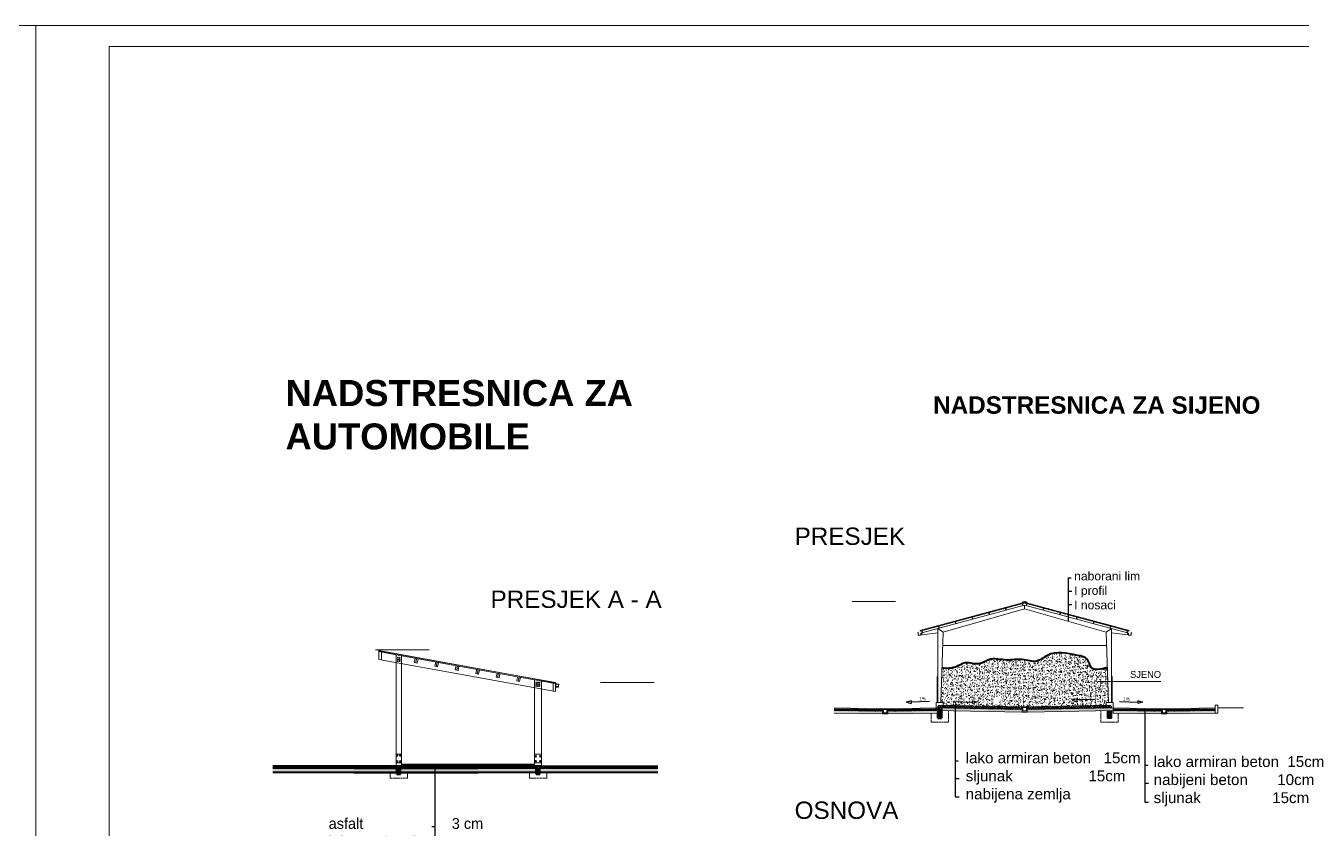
# Model space of a CAD drawing. Header units: millimetres. Extents: x 73 to 57768, y -40361 to 10065.
# Drawn here: x 28013 to 35372, y -4567 to 65 of the extents above; entities that cross this region are included whole.
import ezdxf

# ---------------------------------------------------------------- set-up
doc = ezdxf.new("R2010")
doc.units = ezdxf.units.MM
doc.linetypes.add('ACAD_ISO02W100', pattern=[15, 12, -3])
doc.layers.add('okvir', color=120, linetype='Continuous', lineweight=13)
doc.layers.add('pogled', color=7, linetype='Continuous', lineweight=5, true_color=0x8db1c3)
doc.layers.add('presjek', color=7, linetype='Continuous', lineweight=40, true_color=0xe37da2)
doc.layers.add('srafura', color=9, linetype='Continuous')
doc.layers.add('TEXT', color=7, linetype='Continuous')
pattern_1 = [(50, (-12977.422, 1036.61), (18.218467, -1.5939086), [1.905, -20.955]), (355, (-12977.422, 1036.61), (-3.5242826, 19.105664), [1.524, -16.764]), (100.451, (-12975.903, 1036.477), (14.69425, 17.511669), [1.619, -17.809]), (46.1842, (-12977.422, 1041.69), (27.107904, -4.204233), [2.8575, -31.4325]), (96.6356, (-12975.163, 1041.34), (23.740423, 24.742556), [2.4285, -26.7135]), (351.184, (-12977.422, 1041.69), (23.74046, 24.742512), [2.286, -25.146]), (21, (-12974.882, 1040.42), (15.161488, -10.226552), [1.905, -20.955]), (326, (-12974.882, 1040.42), (6.180203, 18.4187966), [1.524, -16.764]), (71.4514, (-12973.618, 1039.568), (21.341649, 8.192286), [1.619, -17.809]), (37.5, (-12977.4216, 1036.61), (0.3088603, 8.4555039), [0, -16.5608, 0, -17.018, 0, -16.8275]), (7.5, (-12977.422, 1036.61), (6.6819663, 10.0180575), [0, -9.7028, 0, -16.1798, 0, -6.4135]), (327.5, (-12983.086, 1036.61), (13.5590595, -0.5728744), [0, -6.35, 0, -19.812, 0, -26.289]), (317.5, (-12985.626, 1036.61), (14.812918, 2.542649), [0, -8.255, 0, -13.1572, 0, -18.669])]
pattern_2 = [(45, (-12977.422, 1036.61), (-6.735192, 6.735192), []), (135, (-12977.422, 1036.61), (-6.735192, -6.735192), [])]
pattern_3 = [(45, (-12977.422, 1181.655), (-6.735192, 6.735192), []), (135, (-12977.422, 1181.655), (-6.735192, -6.735192), [])]
pattern_4 = [(50, (21741.908, -10186.745), (36.436934, -3.18782), [3.81, -41.91]), (355, (21741.908, -10186.745), (-7.04857, 38.21133), [3.048, -33.528]), (100.451, (21744.944, -10187.01), (29.3885, 35.02334), [3.238, -35.618]), (46.1842, (21741.908, -10176.585), (54.21581, -8.40847), [5.715, -62.865]), (96.6356, (21746.426, -10177.285), (47.48085, 49.48511), [4.857, -53.427]), (351.184, (21741.91, -10176.585), (47.48092, 49.48502), [4.572, -50.292]), (21, (21746.988, -10179.125), (30.322976, -20.453104), [3.81, -41.91]), (326, (21746.988, -10179.125), (12.36041, 36.83759), [3.048, -33.528]), (71.4514, (21749.515, -10180.83), (42.6833, 16.38457), [3.238, -35.618]), (37.5, (21741.908, -10186.745), (0.617721, 16.911008), [0, -33.1216, 0, -34.036, 0, -33.655]), (7.5, (21741.908, -10186.745), (13.363933, 20.036115), [0, -19.4056, 0, -32.3596, 0, -12.827]), (327.5, (21730.58, -10186.745), (27.118119, -1.145749), [0, -12.7, 0, -39.624, 0, -52.578]), (317.5, (21725.5, -10186.745), (29.625836, 5.0853), [0, -16.51, 0, -26.3144, 0, -37.338])]

msp = doc.modelspace()

# ---------------------------------------------------------------- hatches: boundary and pattern name
at = {"layer": 'pogled'}
h = msp.add_hatch(dxfattribs=at)
h.set_pattern_fill('ANSI37', color=256, scale=3, style=0)
h.set_pattern_definition(pattern_3)
h.paths.add_polyline_path([(33767.461, -3263.791), (33766.426, -3259.928), (33168.521, -3420.136), (33169.556, -3423.999)])
h = msp.add_hatch(dxfattribs=at)
h.set_pattern_fill('ANSI37', color=256, scale=3, style=0)
h.set_pattern_definition(pattern_3)
h.paths.add_polyline_path([(33755.903, -3257.703), (33757.802, -3261.223, -0.25249266), (33783.332, -3261.223), (33785.231, -3257.703, 0.25249266)])
h = msp.add_hatch(dxfattribs=at)
h.set_pattern_fill('ANSI37', color=256, scale=3, style=0)
h.set_pattern_definition(pattern_3)
h.paths.add_polyline_path([(33774.708, -3259.928), (33773.673, -3263.791), (34371.578, -3423.999), (34372.613, -3420.136)])
h = msp.add_hatch(dxfattribs=at)
h.set_pattern_fill('AR-CONC', color=256, scale=0.2, style=0)
h.set_pattern_definition(pattern_4)
edge = h.paths.add_edge_path()
edge.add_line((33639.154, -3805.622), (33611.362, -3858.414))
edge.add_line((33611.362, -3858.414), (33755.567, -3861.388))
edge.add_line((33755.567, -3861.388), (33785.567, -3861.388))
edge.add_line((33785.567, -3861.388), (34030.6, -3856.335))
edge.add_line((34030.6, -3856.335), (34030.6, -3555.455))
edge.add_spline(control_points=[(34030.6, -3555.455), (33984.934, -3547.42), (33918.227, -3542.362), (33839.57, -3613.04), (33754.459, -3578.213), (33664.143, -3600.146), (33576.357, -3572.061), (33506.39, -3627.41), (33433.326, -3592.391), (33377.896, -3634.641), (33330.469, -3640.049), (33304.269, -3638.569), (33293.729, -3637.974)], knot_values=[247.16869374, 247.16869374, 247.16869374, 247.16869374, 377.62849994, 447.4071484, 531.87803215, 621.91796526, 725.41728804, 781.14916842, 865.26013978, 927.09510953, 974.19023828, 1005.88869845, 1005.88869845, 1005.88869845, 1005.88869845], degree=3, periodic=0)
edge.add_line((33293.729, -3637.974), (33287.116, -3836.388))
edge.add_line((33287.116, -3836.388), (33300.617, -3836.388))
edge.add_line((33300.617, -3836.388), (33300.617, -3852.007))
edge.add_line((33300.617, -3852.007), (33611.362, -3858.414))
edge.add_line((33611.362, -3858.414), (33583.57, -3805.622))
edge.add_line((33583.57, -3805.622), (33639.154, -3805.622))
h.paths.add_polyline_path([(33496.181, -3834.313), (33468.78, -3841.655), (33468.78, -3826.971)], flags=16)
h.paths.add_polyline_path([(33957.178, -3745.916), (33957.178, -3629.677), (34018.025, -3629.677), (34018.025, -3745.916)], flags=24)
h.paths.add_polyline_path([(33379.252, -3800.174), (33418.642, -3800.174), (33418.642, -3830.174), (33379.252, -3830.174)], flags=24)
h.paths.add_polyline_path([(33614.669, -3753.901), (33743.654, -3753.901), (33743.654, -3799.574), (33614.669, -3799.574)], flags=24)
h = msp.add_hatch(dxfattribs=at)
h.set_pattern_fill('AR-CONC', color=256, scale=0.2, style=0)
h.set_pattern_definition(pattern_4)
edge = h.paths.add_edge_path()
edge.add_line((34030.6, -3856.335), (34240.517, -3852.007))
edge.add_line((34240.517, -3852.007), (34240.517, -3836.388))
edge.add_line((34240.517, -3836.388), (34254.018, -3836.388))
edge.add_line((34254.018, -3836.388), (34247.267, -3633.846))
edge.add_spline(control_points=[(34247.267, -3633.846), (34209.532, -3644.339), (34151.201, -3660.559), (34138.663, -3575.867), (34082.373, -3565.685), (34045.309, -3558.043), (34030.6, -3555.455)], knot_values=[0, 0, 0, 0, 92.44958284, 142.90646335, 205.14768578, 247.16869374, 247.16869374, 247.16869374, 247.16869374], degree=3, periodic=0)
edge.add_line((34030.6, -3555.455), (34030.6, -3856.335))
h.paths.add_polyline_path([(34071.958, -3814.64), (34071.958, -3829.324), (34044.557, -3821.982)], flags=16)
h.paths.add_polyline_path([(34112.543, -3786.185), (34151.932, -3786.185), (34151.932, -3816.185), (34112.543, -3816.185)], flags=24)
at = {"layer": 'presjek'}
for points in [[(33292.164, -3881.379), (33270.164, -3881.379), (33270.164, -3926.379), (33292.164, -3926.379)], [(34248.97, -3881.379), (34270.97, -3881.379), (34270.97, -3926.379), (34248.97, -3926.379)], [(30175.091, -4213.172), (30153.088, -4213.172), (30153.088, -4248.172), (30175.088, -4248.172)], [(30955.675, -4213.172), (30955.675, -4248.172), (30977.675, -4248.172), (30977.678, -4213.174)]]:
    msp.add_hatch(color=256, dxfattribs=at).paths.add_polyline_path(points)
at = {"layer": 'srafura'}
h = msp.add_hatch(dxfattribs=at)
h.set_pattern_fill('ANSI31', color=256, scale=2, style=0)
h.set_pattern_definition([(45, (-14585.321, 1036.61), (-4.4901281, 4.4901281), [])])
h.paths.add_polyline_path([(32951.614, -3876.389), (32672.617, -3871.389), (32672.617, -3881.389), (32951.609, -3886.389)])
h.paths.add_polyline_path([(33260.617, -3881.389), (33260.617, -3871.389), (32981.617, -3876.386), (32981.617, -3886.389)])
h = msp.add_hatch(dxfattribs=at)
h.set_pattern_fill('AR-CONC', color=256, scale=0.1, style=0)
h.set_pattern_definition([(50, (-14585.321, 1036.61), (18.218467, -1.5939086), [1.905, -20.955]), (355, (-14585.321, 1036.61), (-3.5242826, 19.105664), [1.524, -16.764]), (100.451, (-14583.803, 1036.477), (14.69425, 17.511669), [1.619, -17.809]), (46.1842, (-14585.321, 1041.69), (27.107904, -4.204233), [2.8575, -31.4325]), (96.6356, (-14583.062, 1041.34), (23.740423, 24.742556), [2.4285, -26.7135]), (351.184, (-14585.32, 1041.69), (23.74046, 24.742512), [2.286, -25.146]), (21, (-14582.781, 1040.42), (15.161488, -10.226552), [1.905, -20.955]), (326, (-14582.781, 1040.42), (6.180203, 18.4187966), [1.524, -16.764]), (71.4514, (-14581.518, 1039.568), (21.341649, 8.192286), [1.619, -17.809]), (37.5, (-14585.321, 1036.61), (0.3088603, 8.4555039), [0, -16.5608, 0, -17.018, 0, -16.8275]), (7.5, (-14585.321, 1036.61), (6.6819663, 10.0180575), [0, -9.7028, 0, -16.1798, 0, -6.4135]), (327.5, (-14590.9854, 1036.61), (13.5590595, -0.5728744), [0, -6.35, 0, -19.812, 0, -26.289]), (317.5, (-14593.525, 1036.61), (14.812918, 2.542649), [0, -8.255, 0, -13.1572, 0, -18.669])])
h.paths.add_polyline_path([(33260.617, -3896.389), (33260.617, -3881.389), (32981.617, -3886.389), (32981.617, -3901.389)])
h.paths.add_polyline_path([(32951.609, -3886.389), (32672.617, -3881.389), (32672.617, -3896.389), (32951.601, -3901.388)])
h = msp.add_hatch(dxfattribs=at)
h.set_pattern_fill('AR-CONC', color=256, scale=0.1, style=0)
h.set_pattern_definition(pattern_1)
h.paths.add_polyline_path([(33260.617, -3866.388), (33260.848, -3881.392), (33300.617, -3882.126), (33300.617, -3867.126)])
h = msp.add_hatch(dxfattribs=at)
h.set_pattern_fill('ANSI37', color=256, scale=3, style=0)
h.set_pattern_definition(pattern_2)
h.paths.add_polyline_path([(33755.567, -3875.517), (33755.567, -3861.388), (33270.617, -3851.388), (33270.617, -3866.572)])
h = msp.add_hatch(dxfattribs=at)
h.set_pattern_fill('AR-CONC', color=256, scale=0.1, style=0)
h.set_pattern_definition(pattern_1)
h.paths.add_polyline_path([(33300.617, -3867.126), (33300.617, -3882.126), (33755.567, -3890.517), (33755.567, -3875.517)])
h = msp.add_hatch(dxfattribs=at)
h.set_pattern_fill('ANSI37', color=256, scale=3, style=0)
h.set_pattern_definition(pattern_2)
h.paths.add_polyline_path([(34270.517, -3851.388), (33785.567, -3861.388), (33785.567, -3876.388), (34270.517, -3866.59)])
h = msp.add_hatch(dxfattribs=at)
h.set_pattern_fill('AR-CONC', color=256, scale=0.1, style=0)
h.set_pattern_definition(pattern_1)
h.paths.add_polyline_path([(33785.567, -3876.388), (33785.567, -3891.388), (34280.472, -3881.389), (34280.517, -3866.388)])
h = msp.add_hatch(dxfattribs=at)
h.set_pattern_fill('ANSI31', color=256, scale=2, style=0)
h.set_pattern_definition([(45, (-12977.4216, 1036.61), (-4.4901281, 4.4901281), [])])
h.paths.add_polyline_path([(34559.514, -3876.389), (34280.517, -3871.389), (34280.517, -3881.389), (34559.509, -3886.389)])
h.paths.add_polyline_path([(34868.517, -3881.389), (34868.517, -3871.389), (34589.517, -3876.386), (34589.517, -3886.389)])
h = msp.add_hatch(dxfattribs=at)
h.set_pattern_fill('AR-CONC', color=256, scale=0.1, style=0)
h.set_pattern_definition(pattern_1)
h.paths.add_polyline_path([(34868.517, -3896.389), (34868.517, -3881.389), (34589.517, -3886.389), (34589.517, -3901.389)])
h.paths.add_polyline_path([(34559.509, -3886.389), (34280.517, -3881.389), (34280.517, -3896.389), (34559.501, -3901.388)])
h = msp.add_hatch(dxfattribs=at)
h.set_pattern_fill('ANSI31', color=256, scale=3, angle=-180, style=0)
h.set_pattern_definition([(45, (2026.4085, -59035.06), (-6.7351921, 6.7351921), [])])
h.paths.add_polyline_path([(30396.66, -4203.172), (30153.088, -4203.172), (29438.115, -4203.172), (29438.115, -4213.172), (30153.088, -4213.172), (30175.091, -4213.172), (30396.659, -4213.172)])
h.paths.add_polyline_path([(30831.575, -4203.172), (30396.66, -4203.172), (30396.659, -4213.172), (30831.575, -4213.172)])
h.paths.add_polyline_path([(31657.293, -4203.172), (30977.679, -4203.172), (30841.575, -4203.172), (30851.575, -4213.172), (30955.675, -4213.172), (30977.678, -4213.174), (30977.678, -4213.318), (31657.293, -4213.318)])
h = msp.add_hatch(dxfattribs=at)
h.set_pattern_fill('AR-CONC', color=256, scale=0.3, angle=-180, style=0)
h.set_pattern_definition([(50, (2026.41, -59035.06), (54.6554, -4.781726), [5.715, -62.865]), (355, (2026.41, -59035.06), (-10.57285, 57.316993), [4.572, -50.292]), (100.451, (2030.963, -59035.46), (44.08275, 52.535006), [4.857, -53.427]), (46.1842, (2026.41, -59019.82), (81.32371, -12.6127), [8.5725, -94.2975]), (96.6356, (2033.185, -59020.87), (71.22127, 74.22767), [7.2855, -80.1405]), (351.184, (2026.41, -59019.82), (71.22138, 74.22754), [6.858, -75.438]), (21, (2034.03, -59023.63), (45.484464, -30.679656), [5.715, -62.865]), (326, (2034.03, -59023.63), (18.54061, 55.25639), [4.572, -50.292]), (71.4514, (2037.82, -59026.187), (64.024947, 24.576857), [4.857, -53.427]), (37.5, (2026.408, -59035.06), (0.926581, 25.3665117), [0, -49.6824, 0, -51.054, 0, -50.4825]), (7.5, (2026.408, -59035.06), (20.045899, 30.054172), [0, -29.1084, 0, -48.5394, 0, -19.2405]), (327.5, (2009.416, -59035.06), (40.6771786, -1.718623), [0, -19.05, 0, -59.436, 0, -78.867]), (317.5, (2001.796, -59035.06), (44.438754, 7.627947), [0, -24.765, 0, -39.4716, 0, -56.007])])
h.paths.add_polyline_path([(30396.659, -4213.172), (30396.658, -4238.172), (30955.675, -4238.172), (30955.675, -4213.172)])
h.paths.add_polyline_path([(30396.659, -4213.172), (30175.091, -4213.172), (30175.089, -4238.172), (30396.658, -4238.172)])
h.paths.add_polyline_path([(30153.088, -4213.172), (29438.115, -4213.172), (29438.115, -4238.172), (30153.088, -4238.172)])
h.paths.add_polyline_path([(31657.293, -4213.318), (30977.678, -4213.318), (30977.676, -4238.318), (31657.293, -4238.318)])

# ---------------------------------------------------------------- linework, layer by layer
at = {"layer": 'okvir'}
for points in [[(14073.426, 64.707), (14073.426, -9935.293), (28073.426, -9935.293), (28073.426, 64.707)], [(28073.426, 64.707), (28073.426, -9935.293), (42073.426, -9935.293), (42073.426, 64.707)], [(28495.734, -55.293), (28495.734, -9815.293), (41953.426, -9815.293), (41953.426, -55.293)]]:
    msp.add_lwpolyline(points, close=True, dxfattribs=at)
at = {"layer": 'pogled'}
for p, q in [((32776.335, -3254.053), (33026.329, -3254.053)), ((33168.521, -3420.136), (33766.426, -3259.928)), ((33169.556, -3423.999), (33767.461, -3263.791)), ((33177.617, -3434.263), (33770.567, -3275.382)), ((33770.567, -3295.382), (33300.617, -3431.305)), ((33664.107, -3291.485), (33658.311, -3293.038)), ((33658.311, -3293.038), (33658.7, -3294.487)), ((33660.825, -3293.917), (33658.7, -3294.487)), ((33663.154, -3302.611), (33660.825, -3293.917)), ((33663.154, -3302.611), (33661.029, -3303.18)), ((33661.029, -3303.18), (33661.417, -3304.629)), ((33664.495, -3292.934), (33662.37, -3293.503)), ((33664.7, -3302.197), (33662.37, -3293.503)), ((33664.495, -3292.934), (33664.107, -3291.485)), ((33666.825, -3301.627), (33664.7, -3302.197)), ((33667.213, -3303.076), (33666.825, -3301.627)), ((33760.7, -3265.603), (33754.904, -3267.156)), ((33754.904, -3267.156), (33755.292, -3268.605)), ((33757.417, -3268.035), (33755.292, -3268.605)), ((33755.903, -3257.703), (33757.802, -3261.223)), ((33759.747, -3276.729), (33757.417, -3268.035)), ((33759.747, -3276.729), (33757.622, -3277.298)), ((33757.622, -3277.298), (33758.01, -3278.747)), ((33761.088, -3267.052), (33758.963, -3267.621)), ((33761.292, -3276.315), (33758.963, -3267.621)), ((33761.088, -3267.052), (33760.7, -3265.603)), ((33763.417, -3275.745), (33761.292, -3276.315)), ((33763.805, -3277.194), (33763.417, -3275.745)), ((33766.426, -3259.928), (33767.461, -3263.791)), ((33770.567, -3275.382), (33770.567, -3295.382)), ((33770.567, -3275.382), (34363.517, -3434.263)), ((33770.567, -3295.382), (34240.517, -3431.305)), ((33773.673, -3263.791), (33774.708, -3259.928)), ((33773.673, -3263.791), (34371.578, -3423.999)), ((33774.708, -3259.928), (34372.613, -3420.136)), ((33777.328, -3277.194), (33777.717, -3275.745)), ((33777.717, -3275.745), (33779.842, -3276.315)), ((33779.842, -3276.315), (33782.171, -3267.621)), ((33780.046, -3267.052), (33780.434, -3265.603)), ((33780.046, -3267.052), (33782.171, -3267.621)), ((33780.434, -3265.603), (33786.23, -3267.156)), ((33781.387, -3276.729), (33783.716, -3268.035)), ((33781.387, -3276.729), (33783.512, -3277.298)), ((33783.512, -3277.298), (33783.124, -3278.747)), ((33783.332, -3261.223), (33785.231, -3257.703)), ((33783.716, -3268.035), (33785.842, -3268.605)), ((33786.23, -3267.156), (33785.842, -3268.605)), ((33873.921, -3303.076), (33874.309, -3301.627)), ((33874.309, -3301.627), (33876.434, -3302.197)), ((33876.434, -3302.197), (33878.764, -3293.503)), ((33876.639, -3292.934), (33877.027, -3291.485)), ((33876.639, -3292.934), (33878.764, -3293.503)), ((33877.027, -3291.485), (33882.822, -3293.038)), ((33877.98, -3302.611), (33880.309, -3293.917)), ((33877.98, -3302.611), (33880.105, -3303.18)), ((33880.105, -3303.18), (33879.717, -3304.629)), ((33880.309, -3293.917), (33882.434, -3294.487)), ((33882.822, -3293.038), (33882.434, -3294.487)), ((33374.329, -3369.131), (33368.534, -3370.684)), ((33368.534, -3370.684), (33368.922, -3372.132)), ((33371.047, -3371.563), (33368.922, -3372.132)), ((33373.376, -3380.256), (33371.047, -3371.563)), ((33373.376, -3380.256), (33371.251, -3380.826)), ((33371.251, -3380.826), (33371.64, -3382.275)), ((33374.717, -3370.58), (33372.592, -3371.149)), ((33374.922, -3379.842), (33372.592, -3371.149)), ((33374.717, -3370.58), (33374.329, -3369.131)), ((33377.047, -3379.273), (33374.922, -3379.842)), ((33377.435, -3380.722), (33377.047, -3379.273)), ((33470.922, -3343.249), (33465.126, -3344.802)), ((33465.126, -3344.802), (33465.515, -3346.251)), ((33467.64, -3345.681), (33465.515, -3346.251)), ((33469.969, -3354.374), (33467.64, -3345.681)), ((33469.969, -3354.374), (33467.844, -3354.944)), ((33467.844, -3354.944), (33468.232, -3356.393)), ((33471.31, -3344.698), (33469.185, -3345.267)), ((33471.514, -3353.96), (33469.185, -3345.267)), ((33471.31, -3344.698), (33470.922, -3343.249)), ((33473.639, -3353.391), (33471.514, -3353.96)), ((33474.028, -3354.84), (33473.639, -3353.391)), ((33567.514, -3317.367), (33561.719, -3318.92)), ((33561.719, -3318.92), (33562.107, -3320.369)), ((33564.232, -3319.799), (33562.107, -3320.369)), ((33566.561, -3328.493), (33564.232, -3319.799)), ((33566.561, -3328.493), (33564.436, -3329.062)), ((33564.436, -3329.062), (33564.825, -3330.511)), ((33567.903, -3318.816), (33565.778, -3319.385)), ((33568.107, -3328.078), (33565.778, -3319.385)), ((33567.903, -3318.816), (33567.514, -3317.367)), ((33570.232, -3327.509), (33568.107, -3328.078)), ((33570.62, -3328.958), (33570.232, -3327.509)), ((33970.514, -3328.958), (33970.902, -3327.509)), ((33970.902, -3327.509), (33973.027, -3328.078)), ((33973.027, -3328.078), (33975.356, -3319.385)), ((33973.231, -3318.816), (33973.619, -3317.367)), ((33973.231, -3318.816), (33975.356, -3319.385)), ((33973.619, -3317.367), (33979.415, -3318.92)), ((33974.572, -3328.493), (33976.902, -3319.799)), ((33974.572, -3328.493), (33976.697, -3329.062)), ((33976.697, -3329.062), (33976.309, -3330.511)), ((33976.902, -3319.799), (33979.027, -3320.369)), ((33979.415, -3318.92), (33979.027, -3320.369)), ((34067.106, -3354.84), (34067.494, -3353.391)), ((34067.494, -3353.391), (34069.619, -3353.96)), ((34069.619, -3353.96), (34071.949, -3345.267)), ((34069.824, -3344.698), (34070.212, -3343.249)), ((34069.824, -3344.698), (34071.949, -3345.267)), ((34070.212, -3343.249), (34076.007, -3344.802)), ((34071.165, -3354.374), (34073.494, -3345.681)), ((34071.165, -3354.374), (34073.29, -3354.944)), ((34073.29, -3354.944), (34072.902, -3356.393)), ((34073.494, -3345.681), (34075.619, -3346.251)), ((34076.007, -3344.802), (34075.619, -3346.251)), ((34163.699, -3380.722), (34164.087, -3379.273)), ((34164.087, -3379.273), (34166.212, -3379.842)), ((34166.212, -3379.842), (34168.541, -3371.149)), ((34166.416, -3370.58), (34166.805, -3369.131)), ((34166.416, -3370.58), (34168.541, -3371.149)), ((34166.805, -3369.131), (34172.6, -3370.684)), ((34167.757, -3380.256), (34170.087, -3371.563)), ((34167.757, -3380.256), (34169.882, -3380.826)), ((34169.882, -3380.826), (34169.494, -3382.275)), ((34170.087, -3371.563), (34172.212, -3372.132)), ((34172.6, -3370.684), (34172.212, -3372.132)), ((33155.539, -3432.664), (33155.539, -3435.166)), ((33157.388, -3432.664), (33155.539, -3432.664)), ((33157.388, -3447.664), (33157.388, -3432.664)), ((33172.388, -3447.664), (33157.388, -3447.664)), ((33168.521, -3420.136), (33169.556, -3423.999)), ((33177.617, -3434.263), (33172.388, -3435.664)), ((33172.388, -3435.664), (33172.388, -3447.664)), ((33181.144, -3420.894), (33175.349, -3422.447)), ((33175.349, -3422.447), (33175.737, -3423.896)), ((33177.862, -3423.327), (33175.737, -3423.896)), ((33177.617, -3434.263), (33177.617, -3445.474)), ((33177.617, -3445.767), (33270.617, -3434.832)), ((33177.617, -3436.942), (33177.617, -3445.767)), ((33180.191, -3432.02), (33177.862, -3423.327)), ((33180.191, -3432.02), (33178.066, -3432.59)), ((33178.066, -3432.59), (33178.454, -3434.038)), ((33178.454, -3434.038), (33184.25, -3432.486)), ((33181.532, -3422.343), (33179.407, -3422.913)), ((33181.737, -3431.606), (33179.407, -3422.913)), ((33181.532, -3422.343), (33181.144, -3420.894)), ((33183.862, -3431.037), (33181.737, -3431.606)), ((33184.25, -3432.486), (33183.862, -3431.037)), ((33270.617, -3409.344), (33300.617, -3431.305)), ((33270.617, -3836.388), (33270.617, -3409.344)), ((33277.737, -3395.013), (33271.941, -3396.565)), ((33271.941, -3396.565), (33272.329, -3398.014)), ((33274.454, -3397.445), (33272.329, -3398.014)), ((33276.784, -3406.138), (33274.454, -3397.445)), ((33276.784, -3406.138), (33274.659, -3406.708)), ((33274.659, -3406.708), (33275.047, -3408.157)), ((33278.125, -3396.461), (33276, -3397.031)), ((33278.329, -3405.724), (33276, -3397.031)), ((33278.125, -3396.461), (33277.737, -3395.013)), ((33280.454, -3405.155), (33278.329, -3405.724)), ((33280.842, -3406.604), (33280.454, -3405.155)), ((33287.116, -3836.388), (33300.617, -3431.305)), ((34270.517, -3409.344), (34240.517, -3431.305)), ((34254.018, -3836.388), (34240.517, -3431.305)), ((34260.291, -3406.604), (34260.68, -3405.155)), ((34260.68, -3405.155), (34262.805, -3405.724)), ((34262.805, -3405.724), (34265.134, -3397.031)), ((34263.009, -3396.461), (34263.397, -3395.013)), ((34263.009, -3396.461), (34265.134, -3397.031)), ((34263.397, -3395.013), (34269.193, -3396.565)), ((34264.35, -3406.138), (34266.679, -3397.445)), ((34264.35, -3406.138), (34266.475, -3406.708)), ((34266.475, -3406.708), (34266.087, -3408.157)), ((34266.679, -3397.445), (34268.804, -3398.014)), ((34269.193, -3396.565), (34268.804, -3398.014)), ((34270.517, -3836.388), (34270.517, -3409.344)), ((34363.517, -3445.767), (34270.517, -3434.832)), ((34356.884, -3432.486), (34357.272, -3431.037)), ((34362.679, -3434.038), (34356.884, -3432.486)), ((34357.272, -3431.037), (34359.397, -3431.606)), ((34359.397, -3431.606), (34361.726, -3422.913)), ((34359.601, -3422.343), (34359.99, -3420.894)), ((34359.601, -3422.343), (34361.726, -3422.913)), ((34359.99, -3420.894), (34365.785, -3422.447)), ((34360.943, -3432.02), (34363.272, -3423.327)), ((34360.943, -3432.02), (34363.068, -3432.59)), ((34363.068, -3432.59), (34362.679, -3434.038)), ((34363.272, -3423.327), (34365.397, -3423.896)), ((34363.517, -3434.263), (34363.517, -3445.474)), ((34363.517, -3434.263), (34368.746, -3435.664)), ((34365.785, -3422.447), (34365.397, -3423.896)), ((34368.746, -3435.664), (34368.746, -3447.664)), ((34368.746, -3447.664), (34383.746, -3447.664)), ((34372.613, -3420.136), (34371.578, -3423.999)), ((34383.746, -3447.664), (34383.746, -3432.664)), ((34383.746, -3432.664), (34385.595, -3432.664)), ((34385.595, -3432.664), (34385.595, -3435.166)), ((33298.043, -3506.344), (34242.278, -3506.344)), ((30338.931, -3533.018), (30029.581, -3533.018)), ((30049.09, -3536.549), (30850.241, -3681.565)), ((30049.09, -3542.647), (30049.09, -3536.549)), ((30049.09, -3537.565), (30850.063, -3682.549)), ((30149.09, -3560.748), (30049.09, -3542.647)), ((30049.09, -3542.647), (30049.09, -3588.215)), ((30049.09, -3588.215), (31067.989, -3772.646)), ((30064.09, -3545.362), (30064.09, -3590.931)), ((30149.09, -3560.748), (30849.172, -3687.469)), ((30149.09, -3560.748), (30149.09, -3621.885)), ((30179.09, -3566.178), (30179.09, -4203.172)), ((30258.823, -3580.332), (30253.583, -3604.776)), ((30269.753, -3608.243), (30253.583, -3604.776)), ((30266.908, -3582.065), (30261.668, -3606.51)), ((30274.993, -3583.798), (30269.753, -3608.243)), ((30376.904, -3601.709), (30371.663, -3626.153)), ((30384.989, -3603.442), (30379.748, -3627.887)), ((30393.074, -3605.175), (30387.833, -3629.62)), ((30149.09, -4203.172), (30149.09, -3621.885)), ((30387.833, -3629.62), (30371.663, -3626.153)), ((30494.985, -3623.086), (30489.744, -3647.53)), ((30505.914, -3650.997), (30489.744, -3647.53)), ((30503.069, -3624.819), (30497.829, -3649.263)), ((30511.154, -3626.552), (30505.914, -3650.997)), ((30613.065, -3644.462), (30607.825, -3668.907)), ((30623.994, -3672.373), (30607.825, -3668.907)), ((30621.15, -3646.196), (30615.91, -3670.64)), ((30629.235, -3647.929), (30623.994, -3672.373)), ((30731.146, -3665.836), (30725.906, -3690.281)), ((30739.231, -3667.569), (30733.991, -3692.014)), ((30747.316, -3669.303), (30742.076, -3693.747)), ((30742.076, -3693.747), (30725.906, -3690.281)), ((30849.228, -3687.21), (30843.987, -3711.654)), ((30860.157, -3715.121), (30843.987, -3711.654)), ((30849.172, -3687.469), (31067.989, -3727.077)), ((30850.063, -3682.549), (31067.989, -3721.996)), ((30850.241, -3681.565), (31067.989, -3720.98)), ((30857.312, -3688.943), (30852.072, -3713.388)), ((30865.397, -3690.676), (30860.157, -3715.121)), ((30946.421, -4203.172), (30946.421, -3705.072)), ((30986.933, -4203.172), (30986.933, -3712.405)), ((31035.35, -3720.267), (31069.066, -3726.706)), ((31035.643, -3719.759), (31069.358, -3726.198)), ((31035.77, -3719.109), (31041.75, -3720.251)), ((31039.33, -3719.805), (31038.855, -3722.381)), ((31039.065, -3722.42), (31039.54, -3719.843)), ((31043.978, -3721.374), (31043.503, -3723.95)), ((31043.713, -3723.989), (31044.188, -3721.412)), ((31045.525, -3720.972), (31071.817, -3725.993)), ((31045.628, -3720.226), (31047.884, -3720.67)), ((31045.772, -3719.49), (31048.029, -3719.934)), ((31045.898, -3718.852), (31048.174, -3719.198)), ((31053.229, -3769.974), (31053.229, -3724.405)), ((31067.989, -3720.98), (31067.989, -3767.077)), ((31067.989, -3727.077), (31067.989, -3767.077)), ((31069.06, -3726.702), (31069.06, -3746.202)), ((31069.398, -3726.223), (31069.398, -3745.902)), ((31069.56, -3746.702), (31084.911, -3746.702)), ((31069.767, -3726.031), (31071.726, -3726.434)), ((31069.806, -3726.074), (31069.806, -3744.019)), ((31085.427, -3729.542), (31069.806, -3729.542)), ((31069.806, -3742.702), (31084.665, -3742.702)), ((31069.898, -3746.402), (31084.574, -3746.402)), ((31070.656, -3726.673), (31071.636, -3726.874)), ((31071.806, -3746.019), (31082.665, -3746.019)), ((31085.529, -3733.259), (31084.665, -3733.259)), ((31084.665, -3733.259), (31084.665, -3744.019)), ((31084.665, -3733.399), (31085.523, -3733.399)), ((31085.074, -3731.516), (31085.074, -3745.902)), ((31085.423, -3731.516), (31085.085, -3731.516)), ((31085.411, -3731.516), (31085.411, -3746.202)), ((31326.49, -3720.98), (31635.84, -3720.98)), ((33266.617, -3686.388), (33270.617, -3686.388)), ((33266.617, -3686.388), (33266.617, -3836.388)), ((34555.829, -3715.369), (34191.158, -3715.369)), ((34274.517, -3686.388), (34270.517, -3686.388)), ((34274.517, -3836.388), (34274.517, -3686.388)), ((31067.989, -3772.646), (31053.229, -3769.974)), ((31067.989, -3767.077), (31067.989, -3772.646)), ((32672.617, -3866.388), (32951.617, -3871.388)), ((32951.617, -3871.388), (32981.617, -3871.388)), ((32956.617, -3875.285), (32976.617, -3875.285)), ((32981.617, -3871.385), (33260.617, -3866.388)), ((33260.617, -3836.388), (33260.617, -3851.388)), ((33260.617, -3836.388), (33300.617, -3836.388)), ((33260.617, -3851.388), (33260.617, -3866.388)), ((33300.617, -3836.388), (33300.617, -3851.388)), ((33755.567, -3861.388), (33785.567, -3861.388)), ((33760.567, -3864.388), (33780.567, -3864.388)), ((34240.517, -3836.388), (34240.517, -3851.388)), ((34240.517, -3836.388), (34280.517, -3836.388)), ((34280.517, -3836.388), (34280.517, -3851.388)), ((34280.517, -3851.388), (34280.517, -3866.388)), ((34280.517, -3866.388), (34559.517, -3871.388)), ((34559.517, -3871.388), (34589.517, -3871.388)), ((34559.517, -3871.388), (34589.517, -3871.388)), ((34564.517, -3875.285), (34584.517, -3875.285)), ((34589.517, -3871.385), (34868.517, -3866.388)), ((30179.09, -4133.172), (30149.09, -4133.172)), ((30179.09, -4183.172), (30149.09, -4183.172)), ((30986.933, -4133.172), (30946.421, -4133.172)), ((30986.933, -4183.172), (30946.421, -4183.172)), ((30149.09, -4203.172), (30149.09, -4203.172))]:
    msp.add_line(p, q, dxfattribs=at)
at = {"layer": 'pogled', "linetype": 'ACAD_ISO02W100'}
for p, q in [((33231.164, -3949.379), (33231.164, -3896.917)), ((33331.164, -3949.379), (33331.164, -3882.689)), ((34209.97, -3949.379), (34209.97, -3882.689)), ((34309.97, -3949.379), (34309.97, -3896.917)), ((33231.164, -3949.379), (33331.164, -3949.379)), ((34309.97, -3949.379), (34209.97, -3949.379)), ((30114.088, -4271.172), (30114.088, -4238.172)), ((30214.088, -4271.172), (30214.088, -4238.172)), ((30916.675, -4271.172), (30916.675, -4238.172)), ((31016.675, -4271.172), (31016.675, -4238.172)), ((30114.088, -4271.172), (30214.088, -4271.172)), ((30916.675, -4271.172), (31016.675, -4271.172))]:
    msp.add_line(p, q, dxfattribs=at)
at = {"layer": 'pogled'}
for centre, radius in [((30159.348, -3577.381), 2.207), ((30159.348, -3587.381), 2.207), ((30159.348, -3597.381), 2.207), ((30169.348, -3577.381), 2.207), ((30169.348, -3587.381), 2.207), ((30169.348, -3597.381), 2.207), ((30955.657, -3720.384), 2.207), ((30955.657, -3730.384), 2.207), ((30955.657, -3740.384), 2.207), ((30965.657, -3720.384), 2.207), ((30965.657, -3730.384), 2.207), ((30965.657, -3740.384), 2.207), ((30975.657, -3720.384), 2.207), ((30975.657, -3730.384), 2.207), ((30975.657, -3740.384), 2.207), ((30154.98, -4141.255), 4.171), ((30154.98, -4174.701), 4.171), ((30173.11, -4141.255), 4.207), ((30173.11, -4174.701), 4.207), ((30953.421, -4145.672), 4.171), ((30953.421, -4173.549), 4.171), ((30979.421, -4145.672), 4.207), ((30979.421, -4173.549), 4.207)]:
    msp.add_circle(centre, radius, dxfattribs=at)
for centre, radius, start, end in [((33770.567, -3284.89), 30.89, 61.6588351, 118.3411649), ((33770.567, -3284.89), 26.89, 61.6588351, 118.3411649), ((31042.073, -3716.31), 3.955, 265.3221598, 305.6679866), ((31045.999, -3721.14), 2.29, 92.5399197, 135.0547073), ((31048.046, -3719.937), 0.75, 257.5381896, 80.2251531), ((31069.56, -3746.202), 0.5, 180, 270), ((31069.898, -3745.902), 0.5, 180, 270), ((31071.806, -3744.019), 2, 180, 270), ((31071.811, -3726.451), 0.458, 247.4882767, 89.275066), ((31082.665, -3744.019), 2, 270, 0), ((31085.427, -3730.701), 1.159, 304.04442, 207.0130547), ((31078.828, -3733.025), 5.849, 356.3372845, 17.897139), ((31085.431, -3730.705), 0.962, 302.0150901, 207.7395212), ((31084.574, -3745.902), 0.5, 270, 0), ((31078.277, -3732.857), 6.529, 348.0885258, 15.1339376), ((31084.824, -3733.319), 0.208, 133.9851679, 220.4007415), ((31084.911, -3746.202), 0.5, 270, 0), ((31079.483, -3733.115), 6.047, 348.6167289, 357.9203685), ((31085.474, -3733.335), 0.177, 284.1960092, 69.4440744), ((31088.618, -3733.424), 3.094, 145.2769879, 178.4337397), ((31085.779, -3731.37), 0.221, 82.1710045, 317.0135995)]:
    msp.add_arc(centre, radius, start, end, dxfattribs=at)
at = {"layer": 'presjek', "lineweight": 15}
for p, q in [((32672.528, -3871.387), (32951.528, -3876.387)), ((32672.528, -3881.387), (32951.528, -3886.387)), ((32672.528, -3896.387), (32951.601, -3901.388)), ((32951.617, -3871.388), (32951.601, -3901.388)), ((32956.617, -3871.388), (32956.617, -3894.517)), ((32956.617, -3894.517), (32976.617, -3894.517)), ((32976.617, -3871.388), (32976.617, -3894.517)), ((32981.617, -3871.388), (32981.617, -3901.389)), ((33270.164, -3896.218), (32981.617, -3901.389)), ((32981.707, -3876.384), (33260.707, -3871.387)), ((33260.707, -3881.387), (32981.707, -3886.387)), ((33260.617, -3866.388), (33755.567, -3875.517)), ((33260.617, -3881.388), (33755.567, -3890.517)), ((33270.617, -3861.596), (33270.617, -3866.388)), ((33280.823, -3851.598), (33755.567, -3861.388)), ((33755.567, -3861.388), (33755.567, -3890.517)), ((33755.567, -3890.517), (33785.567, -3890.517)), ((33760.567, -3861.388), (33760.567, -3884.517)), ((33760.567, -3884.517), (33780.567, -3884.517)), ((33780.567, -3861.388), (33780.567, -3884.517)), ((33785.567, -3861.388), (34260.311, -3851.598)), ((33785.567, -3861.388), (33785.567, -3891.388)), ((33785.567, -3876.388), (34280.517, -3866.388)), ((33785.567, -3891.388), (34280.517, -3881.388)), ((34270.517, -3861.596), (34270.517, -3866.388)), ((34280.427, -3896.387), (34280.517, -3866.393)), ((34280.427, -3871.387), (34559.427, -3876.387)), ((34280.427, -3881.387), (34559.427, -3886.387)), ((34280.427, -3896.387), (34559.501, -3901.388)), ((34559.517, -3871.388), (34559.501, -3901.388)), ((34564.517, -3871.388), (34564.517, -3894.517)), ((34564.517, -3894.517), (34584.517, -3894.517)), ((34584.517, -3871.388), (34584.517, -3894.517)), ((34589.517, -3871.388), (34589.517, -3901.389)), ((34868.606, -3896.387), (34589.517, -3901.389)), ((34589.606, -3876.384), (34868.606, -3871.387)), ((34868.606, -3881.387), (34589.606, -3886.387)), ((34868.606, -3896.387), (34868.606, -3851.388)), ((34868.606, -3851.388), (34883.606, -3851.388)), ((34883.606, -3896.387), (34868.606, -3896.387)), ((34883.606, -3851.388), (34883.606, -3896.387)), ((34883.606, -3866.388), (35031.677, -3866.388)), ((32951.602, -3900.517), (32981.617, -3900.517)), ((34559.502, -3900.517), (34589.517, -3900.517))]:
    msp.add_line(p, q, dxfattribs=at)
at = {"layer": 'presjek'}
for p, q in [((33270.164, -3881.379), (33292.145, -3881.379)), ((33292.145, -3881.379), (33292.164, -3926.379)), ((34248.989, -3881.379), (34248.97, -3926.379)), ((30179.09, -4193.172), (30946.421, -4193.172)), ((30153.088, -4203.172), (29438.115, -4203.172)), ((30153.088, -4213.172), (29438.115, -4213.172)), ((30153.088, -4238.172), (29438.115, -4238.172)), ((29906.075, -4203.172), (30621.047, -4203.172)), ((29906.075, -4213.172), (30621.047, -4213.172)), ((29906.075, -4238.172), (30621.047, -4238.172)), ((30986.933, -4203.172), (30153.088, -4203.172)), ((30153.088, -4203.172), (30175.092, -4203.172)), ((30153.088, -4213.172), (30175.091, -4213.172)), ((30175.088, -4248.172), (30175.091, -4213.172)), ((30955.675, -4238.172), (30175.089, -4238.172)), ((30955.675, -4213.172), (30175.091, -4213.172)), ((30955.675, -4213.172), (30977.678, -4213.174)), ((30977.675, -4248.172), (30977.678, -4213.174)), ((31657.293, -4213.318), (30977.678, -4213.318)), ((31657.293, -4238.318), (30977.678, -4238.318)), ((30977.679, -4203.172), (31657.293, -4203.172))]:
    msp.add_line(p, q, dxfattribs=at)
at = {"layer": 'presjek', "linetype": 'Continuous'}
for p, q in [((33270.164, -3926.379), (33270.164, -3881.379)), ((34270.97, -3926.379), (34270.97, -3881.379)), ((33270.164, -3926.379), (33292.164, -3926.379)), ((34270.97, -3926.379), (34248.97, -3926.379)), ((30153.088, -4248.172), (30153.088, -4213.172)), ((30153.088, -4248.172), (30175.088, -4248.172)), ((30955.675, -4248.172), (30955.675, -4213.172)), ((30955.675, -4248.172), (30977.675, -4248.172))]:
    msp.add_line(p, q, dxfattribs=at)
at = {"layer": 'presjek', "lineweight": 15}
for centre, start, end in [((33280.617, -3861.596), 88.8186888, 180), ((34260.517, -3861.596), 0, 91.1813112)]:
    msp.add_arc(centre, 10, start, end, dxfattribs=at)
at = {"layer": 'presjek'}
msp.add_spline([(34247.267, -3633.846), (34154.818, -3633.846), (34132.545, -3588.571), (34075.326, -3564.076), (33902.846, -3564.076), (33841.352, -3597.056), (33757.362, -3588.062), (33667.372, -3591.06), (33563.883, -3589.561), (33512.889, -3612.047), (33428.898, -3607.549), (33371.905, -3631.535), (33325.41, -3639.03), (33293.729, -3637.974)], degree=3, dxfattribs=at)
at = {"layer": 'TEXT'}
for p, q in [((34022.416, -3118.329), (34022.416, -3368.224)), ((34022.416, -3118.329), (34039.782, -3118.329)), ((34022.416, -3193.332), (34042.02, -3193.332)), ((34022.416, -3271.96), (34042.02, -3271.96)), ((34071.958, -3814.64), (34044.557, -3821.982)), ((34044.557, -3821.982), (34071.958, -3829.324)), ((34071.958, -3814.64), (34071.958, -3829.324)), ((34177.163, -3817.766), (34071.958, -3821.111)), ((33089.618, -3834.313), (33117.019, -3826.971)), ((33117.019, -3826.971), (33089.618, -3834.313)), ((33089.618, -3834.313), (33117.019, -3841.655)), ((33117.019, -3826.971), (33117.019, -3841.655)), ((33222.225, -3830.098), (33117.019, -3833.442)), ((33363.575, -3830.098), (33468.78, -3833.442)), ((33370.788, -3847.656), (33370.761, -4379.834)), ((33468.78, -3826.971), (33468.78, -3841.655)), ((33496.181, -3834.313), (33468.78, -3826.971)), ((33496.181, -3834.313), (33468.78, -3841.655)), ((34317.191, -3830.098), (34422.396, -3833.442)), ((34449.797, -3834.313), (34422.396, -3826.971)), ((34422.396, -3826.971), (34449.797, -3834.313)), ((34422.396, -3826.971), (34422.396, -3841.655)), ((34449.797, -3834.313), (34422.396, -3841.655)), ((34462.914, -3874.083), (34462.886, -4409.031)), ((33370.755, -4171.105), (33388.121, -4171.105)), ((30372.065, -4210.993), (30372.091, -4750.611)), ((34462.88, -4197.531), (34480.246, -4197.531)), ((33370.763, -4274.369), (33393.025, -4274.369)), ((34462.888, -4299.777), (34485.15, -4299.777)), ((33370.76, -4379.834), (33393.025, -4379.834)), ((34462.886, -4409.031), (34485.15, -4409.031)), ((30372.096, -4552.319), (30354.73, -4552.319))]:
    msp.add_line(p, q, dxfattribs=at)

# ---------------------------------------------------------------- texts
for s, insert, char_height, width, attachment_point in [('{\\fArial|b1|i0|c0|p34;NADSTRESNICA ZA\\PAUTOMOBILE}', (29511.441, -1977.713), 150, 2384.4946, 1), ('{\\fArial|b1|i0|c0|p34;NADSTRESNICA ZA SIJENO}', (33243.747, -2071.782), 100, 1891.3704, 1), ('{\\fArial|b0|i0|c0|p34;PRESJEK}', (32445.353, -2827.677), 100, 1742.132, 1), ('{\\fArial|b0|i0|c238|p34;naborani lim\\P\\fArial|b0|i0|c0|p34;I profil\\PI nosaci}', (34056.158, -3082.247), 49.92, 853.99496, 1), ('{\\fArial|b0|i0|c0|p34;PRESJEK A - A}', (31678.882, -3190.599), 100, 1742.132, 3), ('{\\fCityBlueprint|b0|i0|c2|p2;SJENO}', (34378.379, -3653.781), 40, 1353.9479, 1), ('1%', (33162.604, -3803.516), 20, 139.9384, 1), ('2%', (33384.252, -3805.174), 20, 139.9384, 1), ('2%', (34117.543, -3791.185), 20, 139.9384, 1), ('1%', (34337.869, -3805.174), 20, 139.9384, 1), ('{\\fArial|b0|i0|c0|p34;lako armiran beton   15cm\\Psljunak                  15cm\\Pnabijena zemlja}', (33431.13, -4123.347), 62.4, 1067.4937, 1), ('{\\fArial|b0|i0|c0|p34;lako armiran beton  15cm\\Pnabijeni beton       10cm\\Psljunak                 15cm}', (34514.298, -4144.856), 62.4, 1067.4937, 1), ('{\\fArial|b0|i0|c0|p34;OSNOVA}', (32445.353, -4406.301), 100, 1742.132, 1), ('{\\fCityBlueprint|b0|i0|c2|p2;asfalt                      3 cm\\Plako armiran beton     10 cm\\Psljunak                     15cm}', (29760.27, -4501.551), 62.4, 1067.4937, 1)]:
    msp.add_mtext(s, dxfattribs=dict(at, insert=insert, char_height=char_height, width=width, attachment_point=attachment_point))

doc.saveas('drawing.dxf')
